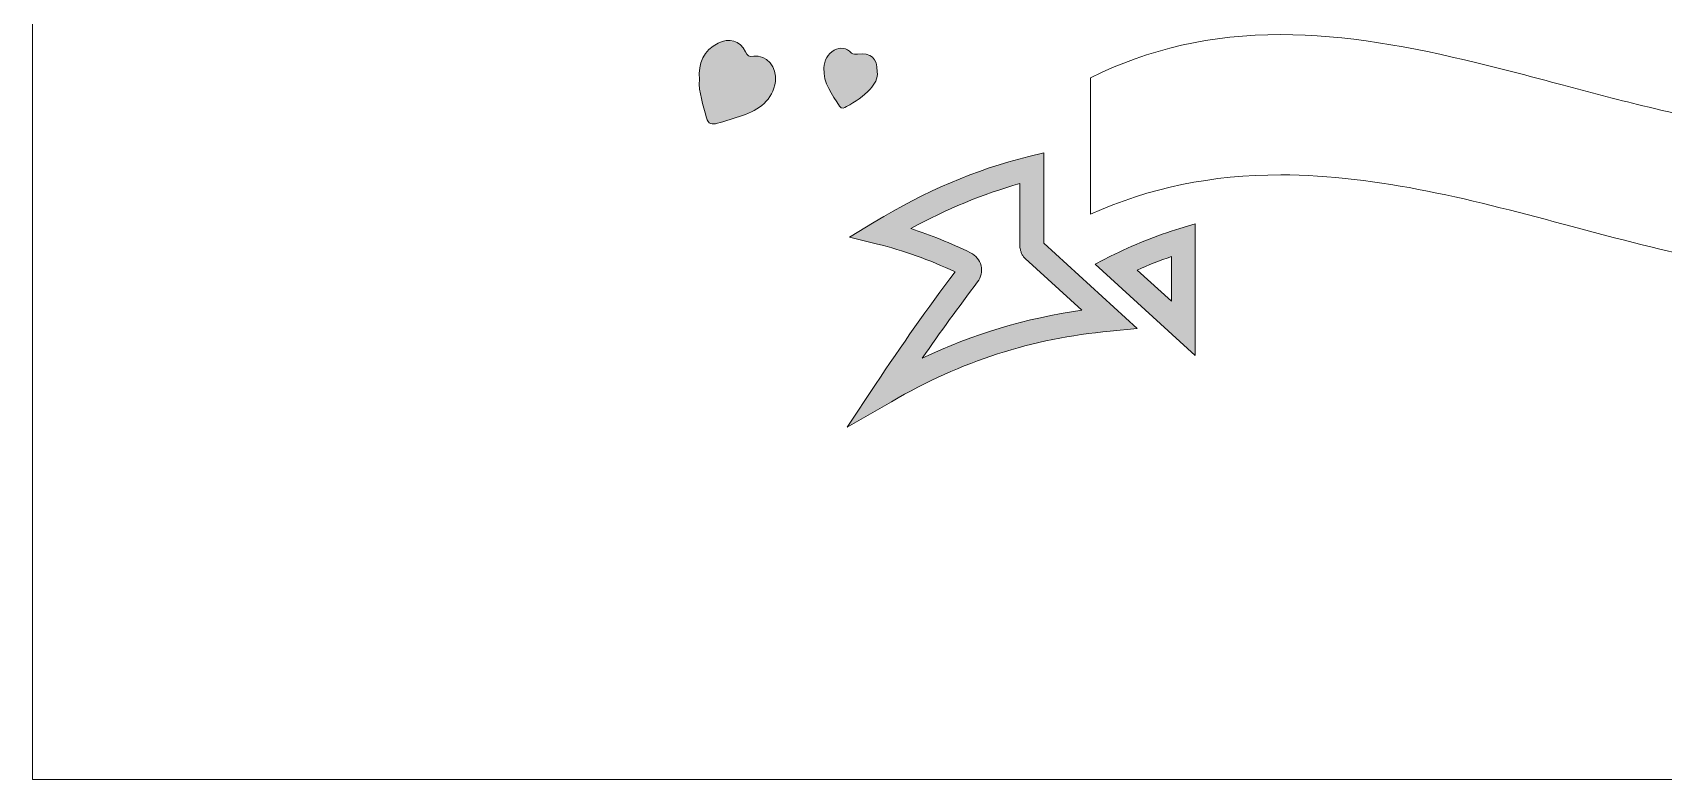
# Model space of a CAD drawing. Header units: inches. Extents: x 0 to 12, y -12 to 0.
# Drawn here: x 0 to 6.38, y -12 to -9.08 of the extents above; entities that cross this region are included whole.
import ezdxf

# ---------------------------------------------------------------- set-up
doc = ezdxf.new("R2010")
doc.units = ezdxf.units.IN
doc.header["$MEASUREMENT"] = 0
doc.layers.add('Layer 1', color=7, linetype='Continuous')

# ---------------------------------------------------------------- blocks, each defined once
blk = doc.blocks.new('block 2')
at = {"layer": 'Layer 1', "true_color": 0xffffff}
h = blk.add_hatch(color=7, dxfattribs=at)
h.dxf.hatch_style = 2
edge = h.paths.add_edge_path()
edge.add_spline(control_points=[(2.8207, -9.1729), (2.8008, -9.1763), (2.7966, -9.1691), (2.7891, -9.155), (2.7663, -9.1118), (2.724, -9.099), (2.6812, -9.1212), (2.6245, -9.1506), (2.6036, -9.1991), (2.6086, -9.2636), (2.6044, -9.3139), (2.6236, -9.363), (2.6357, -9.4133), (2.6416, -9.4377), (2.6581, -9.441), (2.6788, -9.4348), (2.7116, -9.425), (2.7447, -9.4159), (2.7768, -9.4043), (2.8412, -9.3811), (2.8948, -9.3461), (2.9056, -9.271), (2.9135, -9.2163), (2.8699, -9.1645), (2.8207, -9.1729)], knot_values=[0, 0, 0, 0, 1, 1, 1, 2, 2, 2, 3, 3, 3, 4, 4, 4, 5, 5, 5, 6, 6, 6, 7, 7, 7, 8, 8, 8, 8], degree=3, periodic=1)
h = blk.add_hatch(color=7, dxfattribs=at)
h.dxf.hatch_style = 2
edge = h.paths.add_edge_path()
edge.add_spline(control_points=[(3.3041, -9.2334), (3.3038, -9.1792), (3.2797, -9.1582), (3.227, -9.1645), (3.2182, -9.1655), (3.2104, -9.1667), (3.2039, -9.16), (3.1837, -9.1393), (3.1588, -9.1364), (3.1356, -9.1493), (3.1101, -9.1635), (3.0969, -9.1874), (3.0953, -9.2186), (3.0922, -9.2787), (3.1284, -9.3215), (3.1568, -9.368), (3.1645, -9.3807), (3.1754, -9.3739), (3.184, -9.3692), (3.2179, -9.3507), (3.2501, -9.3296), (3.276, -9.3009), (3.2935, -9.2815), (3.3074, -9.2591), (3.3041, -9.2334)], knot_values=[0, 0, 0, 0, 1, 1, 1, 2, 2, 2, 3, 3, 3, 4, 4, 4, 5, 5, 5, 6, 6, 6, 7, 7, 7, 8, 8, 8, 8], degree=3, periodic=1)
h = blk.add_hatch(color=7, dxfattribs=at)
h.dxf.hatch_style = 2
edge = h.paths.add_edge_path()
edge.add_spline(control_points=[(3.9553, -9.5501), (3.9553, -9.5501), (3.8971, -9.5644), (3.8971, -9.5644), (3.6885, -9.6164), (3.4904, -9.7004), (3.2921, -9.8215), (3.2921, -9.8215), (3.1961, -9.8801), (3.1961, -9.8801), (3.1961, -9.8801), (3.3051, -9.9069), (3.3051, -9.9069), (3.4053, -9.9318), (3.5074, -9.9683), (3.6085, -10.0159), (3.5018, -10.1572), (3.3999, -10.3015), (3.2971, -10.4566), (3.2971, -10.4566), (3.1867, -10.6234), (3.1867, -10.6234), (3.1867, -10.6234), (3.3597, -10.5233), (3.3597, -10.5233), (3.6349, -10.3637), (3.9068, -10.2761), (4.2158, -10.2475), (4.2158, -10.2475), (4.3214, -10.2378), (4.3214, -10.2378), (4.3214, -10.2378), (3.9553, -9.9036), (3.9553, -9.9036), (3.9553, -9.9036), (3.9553, -9.5501), (3.9553, -9.5501)], knot_values=[0, 0, 0, 0, 1, 1, 1, 2, 2, 2, 3, 3, 3, 4, 4, 4, 5, 5, 5, 6, 6, 6, 7, 7, 7, 8, 8, 8, 9, 9, 9, 10, 10, 10, 11, 11, 11, 12, 12, 12, 12], degree=3, periodic=1)
edge = h.paths.add_edge_path()
edge.add_spline(control_points=[(4.104, -10.1661), (3.8862, -10.1965), (3.68, -10.2584), (3.48, -10.3537), (3.551, -10.2511), (3.6225, -10.1525), (3.6964, -10.0553), (3.7101, -10.0371), (3.7151, -10.0137), (3.7099, -9.9916), (3.7044, -9.9694), (3.6897, -9.9509), (3.669, -9.9409), (3.5914, -9.9033), (3.5133, -9.8718), (3.4353, -9.8466), (3.5754, -9.7697), (3.7161, -9.7118), (3.8615, -9.6708), (3.8615, -9.6708), (3.8615, -9.9116), (3.8615, -9.9116), (3.8615, -9.9176), (3.8622, -9.9233), (3.8638, -9.9291), (3.8642, -9.9311), (3.8647, -9.9332), (3.8654, -9.9351), (3.8667, -9.9389), (3.8681, -9.9423), (3.8701, -9.9465), (3.871, -9.9482), (3.8721, -9.9498), (3.8731, -9.9516), (3.8753, -9.9551), (3.8776, -9.9582), (3.8803, -9.9614), (3.8808, -9.9621), (3.8815, -9.9628), (3.8821, -9.9633), (3.8821, -9.9633), (4.104, -10.1661), (4.104, -10.1661)], knot_values=[0, 0, 0, 0, 1, 1, 1, 2, 2, 2, 3, 3, 3, 4, 4, 4, 5, 5, 5, 6, 6, 6, 7, 7, 7, 8, 8, 8, 9, 9, 9, 10, 10, 10, 11, 11, 11, 12, 12, 12, 13, 13, 13, 14, 14, 14, 14], degree=3, periodic=1)
h = blk.add_hatch(color=7, dxfattribs=at)
h.dxf.hatch_style = 2
edge = h.paths.add_edge_path()
edge.add_spline(control_points=[(4.2168, -9.9546), (4.2168, -9.9546), (4.156, -9.985), (4.156, -9.985), (4.156, -9.985), (4.5483, -10.3429), (4.5483, -10.3429), (4.5483, -10.3429), (4.5483, -9.8282), (4.5483, -9.8282), (4.5483, -9.8282), (4.4878, -9.8464), (4.4878, -9.8464), (4.3954, -9.8741), (4.3043, -9.9105), (4.2168, -9.9546)], knot_values=[0, 0, 0, 0, 1, 1, 1, 2, 2, 2, 3, 3, 3, 4, 4, 4, 5, 5, 5, 5], degree=3, periodic=1)
edge = h.paths.add_edge_path()
edge.add_spline(control_points=[(4.4546, -10.1305), (4.4546, -10.1305), (4.321, -10.0087), (4.321, -10.0087), (4.3647, -9.989), (4.4094, -9.9712), (4.4546, -9.9557), (4.4546, -9.9557), (4.4546, -10.1305), (4.4546, -10.1305)], knot_values=[0, 0, 0, 0, 1, 1, 1, 2, 2, 2, 3, 3, 3, 3], degree=3, periodic=1)
at = {"layer": 'Layer 1', "lineweight": 0}
for points, knots in [([(2.8207, -9.1729), (2.8008, -9.1763), (2.7966, -9.1691), (2.7891, -9.155), (2.7663, -9.1118), (2.724, -9.099), (2.6812, -9.1212), (2.6245, -9.1506), (2.6036, -9.1991), (2.6086, -9.2636), (2.6044, -9.3139), (2.6236, -9.363), (2.6357, -9.4133), (2.6416, -9.4377), (2.6581, -9.441), (2.6788, -9.4348), (2.7116, -9.425), (2.7447, -9.4159), (2.7768, -9.4043), (2.8412, -9.3811), (2.8948, -9.3461), (2.9056, -9.271), (2.9135, -9.2163), (2.8699, -9.1645), (2.8207, -9.1729)], [0, 0, 0, 0, 1, 1, 1, 2, 2, 2, 3, 3, 3, 4, 4, 4, 5, 5, 5, 6, 6, 6, 7, 7, 7, 8, 8, 8, 8]), ([(6.2982, -9.3662), (6.5701, -9.433), (6.8468, -9.4862), (7.1229, -9.4862), (7.3926, -9.4862), (7.6369, -9.4359), (7.8672, -9.3328), (7.8672, -9.3328), (7.8672, -9.8654), (7.8672, -9.8654), (7.6387, -9.9794), (7.3949, -10.0348), (7.1229, -10.0348), (6.7594, -10.0348), (6.3849, -9.9348), (6.0221, -9.8382), (5.6504, -9.739), (5.266, -9.6365), (4.8826, -9.6365), (4.6129, -9.6365), (4.3686, -9.6868), (4.1383, -9.79), (4.1383, -9.79), (4.1383, -9.2573), (4.1383, -9.2573), (4.3669, -9.1433), (4.6106, -9.0879), (4.8826, -9.0879), (5.1354, -9.0879), (5.3935, -9.1361), (5.6489, -9.1982), (5.7608, -9.2253), (5.8726, -9.255), (5.9831, -9.2846), (6.0872, -9.3123), (6.1922, -9.3404), (6.2982, -9.3662)], [0, 0, 0, 0, 1, 1, 1, 2, 2, 2, 3, 3, 3, 4, 4, 4, 5, 5, 5, 6, 6, 6, 7, 7, 7, 8, 8, 8, 9, 9, 9, 10, 10, 10, 11, 11, 11, 12, 12, 12, 12]), ([(3.3041, -9.2334), (3.3038, -9.1792), (3.2797, -9.1582), (3.227, -9.1645), (3.2182, -9.1655), (3.2104, -9.1667), (3.2039, -9.16), (3.1837, -9.1393), (3.1588, -9.1364), (3.1356, -9.1493), (3.1101, -9.1635), (3.0969, -9.1874), (3.0953, -9.2186), (3.0922, -9.2787), (3.1284, -9.3215), (3.1568, -9.368), (3.1645, -9.3807), (3.1754, -9.3739), (3.184, -9.3692), (3.2179, -9.3507), (3.2501, -9.3296), (3.276, -9.3009), (3.2935, -9.2815), (3.3074, -9.2591), (3.3041, -9.2334)], [0, 0, 0, 0, 1, 1, 1, 2, 2, 2, 3, 3, 3, 4, 4, 4, 5, 5, 5, 6, 6, 6, 7, 7, 7, 8, 8, 8, 8]), ([(3.9553, -9.5501), (3.9553, -9.5501), (3.8971, -9.5644), (3.8971, -9.5644), (3.6885, -9.6164), (3.4904, -9.7004), (3.2921, -9.8215), (3.2921, -9.8215), (3.1961, -9.8801), (3.1961, -9.8801), (3.1961, -9.8801), (3.3051, -9.9069), (3.3051, -9.9069), (3.4053, -9.9318), (3.5074, -9.9683), (3.6085, -10.0159), (3.5018, -10.1572), (3.3999, -10.3015), (3.2971, -10.4566), (3.2971, -10.4566), (3.1867, -10.6234), (3.1867, -10.6234), (3.1867, -10.6234), (3.3597, -10.5233), (3.3597, -10.5233), (3.6349, -10.3637), (3.9068, -10.2761), (4.2158, -10.2475), (4.2158, -10.2475), (4.3214, -10.2378), (4.3214, -10.2378), (4.3214, -10.2378), (3.9553, -9.9036), (3.9553, -9.9036), (3.9553, -9.9036), (3.9553, -9.5501), (3.9553, -9.5501)], [0, 0, 0, 0, 1, 1, 1, 2, 2, 2, 3, 3, 3, 4, 4, 4, 5, 5, 5, 6, 6, 6, 7, 7, 7, 8, 8, 8, 9, 9, 9, 10, 10, 10, 11, 11, 11, 12, 12, 12, 12]), ([(4.104, -10.1661), (3.8862, -10.1965), (3.68, -10.2584), (3.48, -10.3537), (3.551, -10.2511), (3.6225, -10.1525), (3.6964, -10.0553), (3.7101, -10.0371), (3.7151, -10.0137), (3.7099, -9.9916), (3.7044, -9.9694), (3.6897, -9.9509), (3.669, -9.9409), (3.5914, -9.9033), (3.5133, -9.8718), (3.4353, -9.8466), (3.5754, -9.7697), (3.7161, -9.7118), (3.8615, -9.6708), (3.8615, -9.6708), (3.8615, -9.9116), (3.8615, -9.9116), (3.8615, -9.9176), (3.8622, -9.9233), (3.8638, -9.9291), (3.8642, -9.9311), (3.8647, -9.9332), (3.8654, -9.9351), (3.8667, -9.9389), (3.8681, -9.9423), (3.8701, -9.9465), (3.871, -9.9482), (3.8721, -9.9498), (3.8731, -9.9516), (3.8753, -9.9551), (3.8776, -9.9582), (3.8803, -9.9614), (3.8808, -9.9621), (3.8815, -9.9628), (3.8821, -9.9633), (3.8821, -9.9633), (4.104, -10.1661), (4.104, -10.1661)], [0, 0, 0, 0, 1, 1, 1, 2, 2, 2, 3, 3, 3, 4, 4, 4, 5, 5, 5, 6, 6, 6, 7, 7, 7, 8, 8, 8, 9, 9, 9, 10, 10, 10, 11, 11, 11, 12, 12, 12, 13, 13, 13, 14, 14, 14, 14]), ([(4.2168, -9.9546), (4.2168, -9.9546), (4.156, -9.985), (4.156, -9.985), (4.156, -9.985), (4.5483, -10.3429), (4.5483, -10.3429), (4.5483, -10.3429), (4.5483, -9.8282), (4.5483, -9.8282), (4.5483, -9.8282), (4.4878, -9.8464), (4.4878, -9.8464), (4.3954, -9.8741), (4.3043, -9.9105), (4.2168, -9.9546)], [0, 0, 0, 0, 1, 1, 1, 2, 2, 2, 3, 3, 3, 4, 4, 4, 5, 5, 5, 5]), ([(4.4546, -10.1305), (4.4546, -10.1305), (4.321, -10.0087), (4.321, -10.0087), (4.3647, -9.989), (4.4094, -9.9712), (4.4546, -9.9557), (4.4546, -9.9557), (4.4546, -10.1305), (4.4546, -10.1305)], [0, 0, 0, 0, 1, 1, 1, 2, 2, 2, 3, 3, 3, 3])]:
    blk.add_open_spline(points, degree=3, knots=knots, dxfattribs=at)

msp = doc.modelspace()

# ---------------------------------------------------------------- linework, layer by layer
at = {"layer": 'Layer 1', "lineweight": 0}
msp.add_lwpolyline([(12, -12), (0, -12), (0, 0), (12, 0), (12, -12)], dxfattribs=at)

# ---------------------------------------------------------------- block references
at = {"layer": 'Layer 1'}
msp.add_blockref('block 2', (0, 0), dxfattribs=at)

doc.saveas('drawing.dxf')
